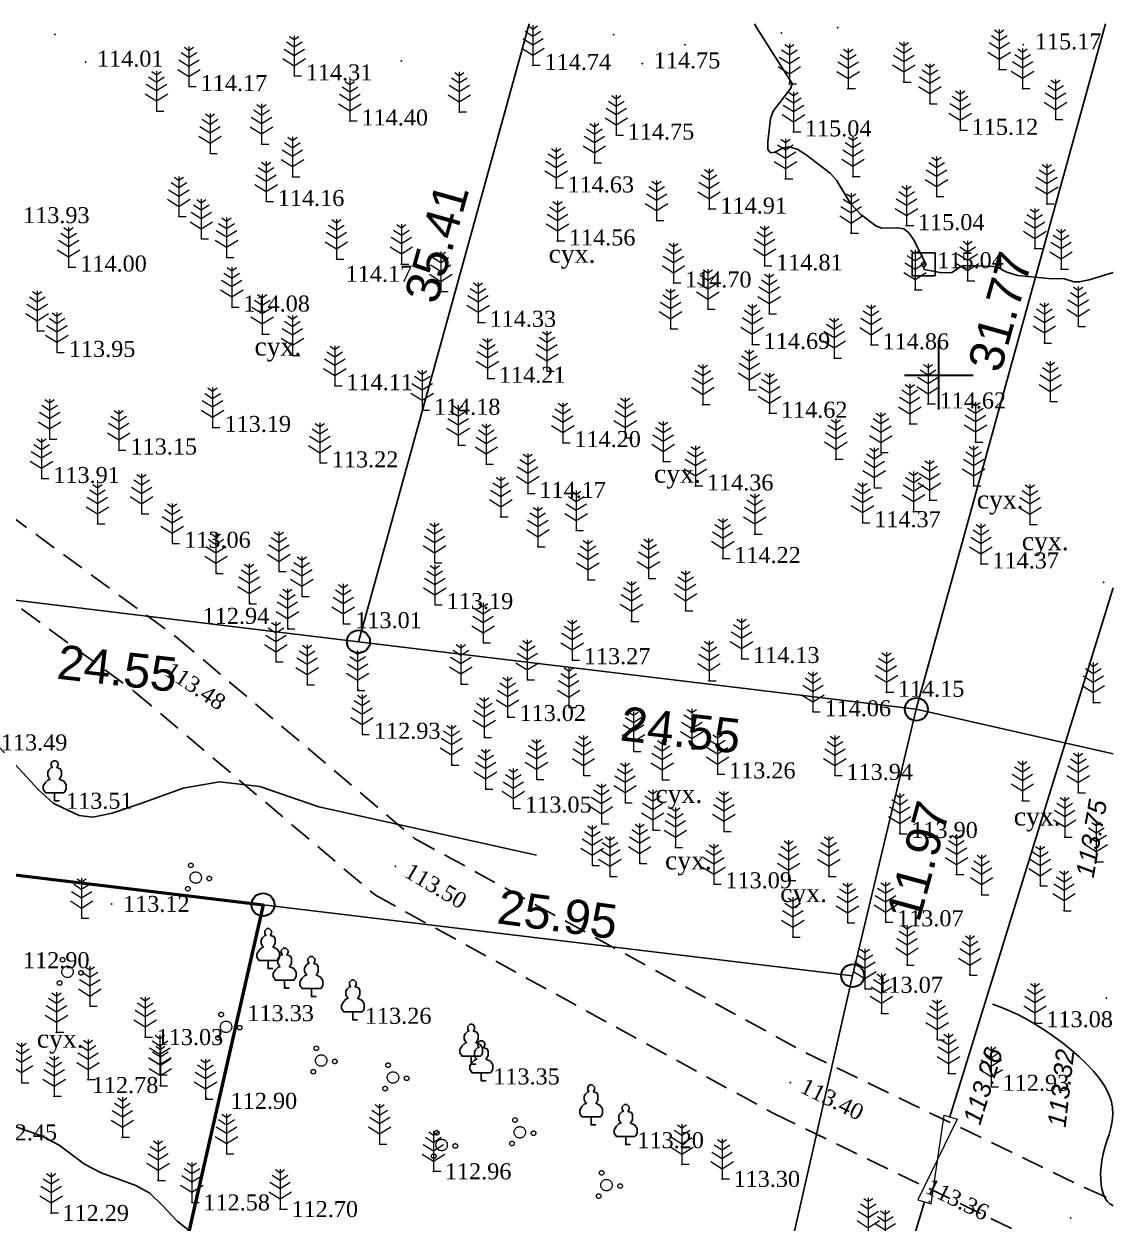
# Model space of a CAD drawing. Header units: millimetres. Extents: x 5405550 to 5405658, y 5524764 to 5524865.
# Drawn here: x 5405610 to 5405657.6, y 5524812.9 to 5524865.3 of the extents above; entities that cross this region are included whole.
import ezdxf
from ezdxf.enums import TextEntityAlignment as Align

# ---------------------------------------------------------------- set-up
doc = ezdxf.new("R2010")
doc.units = ezdxf.units.MM
for name, pattern in [('0', [0]), ('DASHEDX2', [1.5, 1, -0.5]), ('суцільна', [50, 50, 0])]:
    doc.linetypes.add(name, pattern=pattern)
for name, color, linetype, lineweight in [('11900000', 1, 'Continuous', 30), ('ТОЧКИ', 7, 'Continuous', 30), ('усл. знак', 7, 'суцільна', 20)]:
    doc.layers.add(name, color=color, linetype=linetype, lineweight=lineweight)
for name, color, linetype in [('12000000', 7, 'Continuous'), ('82234000', 7, 'Continuous'), ('SC007', 7, 'Continuous'), ('вис_1_1', 170, 'Continuous'), ('горизонт_1', 12, 'Continuous'), ('горизонтали', 42, 'Continuous'), ('Горизонтали--MIN', 32, 'Continuous'), ('дороги', 7, 'Continuous'), ('Ділянки_Межі', 10, 'Continuous'), ('надписи', 7, 'Continuous'), ('Ограда каменная', 7, 'g5_472'), ('отметки', 7, 'Continuous'), ('промеры', 185, 'Continuous'), ('Растительность', 7, 'Continuous')]:
    doc.layers.add(name, color=color, linetype=linetype)
doc.styles.get("Standard").update_dxf_attribs({"font": 'arial.ttf'})
doc.styles.add('times', font='times.ttf')
doc.styles.add('WMF-Arial Cyr2', font='ariali.ttf')
doc.linetypes.add('g5_472', pattern='A,0,-4,[25,GUGK_2005.shx,S=0.4,R=0,X=0,Y=-0.2],0', length=4)

# ---------------------------------------------------------------- blocks, each defined once
blk = doc.blocks.new('A$C51FE15A3')
at = {"layer": 'Растительность', "color": 94, "lineweight": 0}
for points in [[(-0.201, 1.726), (0, 1.584), (0.201, 1.726)], [(0, 1.75), (0, 0), (0.319, 0)], [(-0.447, 1.172), (0, 0.895), (0.447, 1.172)], [(-0.343, 1.489), (0, 1.267), (0.343, 1.489)], [(-0.493, 0.753), (0, 0.444), (0.493, 0.753)]]:
    blk.add_lwpolyline(points, dxfattribs=at)
blk = doc.blocks.new('A$C2ACB5305')
at = {"layer": 'Растительность'}
blk.add_lwpolyline([(0.2, 0), (0.2, 0), (0, 0), (0, 0.35), (-0.4, 0.35), (-0.5, 0.5), (-0.5, 0.65), (-0.4, 0.8), (-0.3, 0.9), (-0.2, 0.95), (-0.25, 1), (-0.3, 1.1), (-0.3, 1.25), (-0.25, 1.35), (-0.15, 1.45), (-0.1, 1.45), (-0.15, 1.55), (-0.15, 1.65), (-0.05, 1.75), (0.05, 1.75), (0.15, 1.65), (0.15, 1.55), (0.1, 1.45), (0.25, 1.4), (0.3, 1.3), (0.3, 1.1), (0.25, 1), (0.2, 0.95), (0.4, 0.85), (0.5, 0.7), (0.5, 0.5), (0.45, 0.4), (0.4, 0.35), (0, 0.35)], dxfattribs=at)
blk = doc.blocks.new('A$C72385B22')
at = {"layer": 'усл. знак'}
for centre, radius in [((-0.02, 1.49), 0.25), ((0, 0), 0.625), ((-1.29, -0.64), 0.25), ((1.28, -0.76), 0.25)]:
    blk.add_circle(centre, radius, dxfattribs=at)
blk = doc.blocks.new('SYMBOL902')
at = {"layer": 'SC007'}
blk.add_lwpolyline([(-1.25, -1.25), (-1.25, 1.25), (1.25, 1.25), (1.25, -1.25)], close=True, dxfattribs=at)
blk.add_circle((0, 0), 0.25, dxfattribs=at)

msp = doc.modelspace()

# ---------------------------------------------------------------- hatches: boundary and pattern name
at = {"layer": '12000000', "lineweight": 15, "ltscale": 0.02, "extrusion": (-0.000964997, -0.001555, 0.999998)}
for points in [[(5404036.687, 5522207.948, 1), (5404037.024, 5522207.97, 1)], [(5404031.347, 5522197.936, 1), (5404031.684, 5522197.958, 1)], [(5404035.765, 5522196.998, 1), (5404036.102, 5522197.019, 1)], [(5404030.206, 5522194.235, 1), (5404030.543, 5522194.257, 1)]]:
    msp.add_hatch(color=7, dxfattribs=at).paths.add_polyline_path(points)

# ---------------------------------------------------------------- linework, layer by layer
at = {"layer": '11900000', "color": 0, "linetype": '0', "lineweight": 15, "ltscale": 0.7}
for points in [[(5405650, 5524848.496), (5405650, 5524851.504)], [(5405650, 5524848.496), (5405650, 5524851.504)], [(5405650, 5524848.496), (5405650, 5524851.504)], [(5405650, 5524848.496), (5405650, 5524851.504)], [(5405650, 5524848.496), (5405650, 5524851.504)], [(5405650, 5524848.496), (5405650, 5524851.504)], [(5405650, 5524848.496), (5405650, 5524851.504)], [(5405650, 5524848.496), (5405650, 5524851.504)], [(5405650, 5524848.496), (5405650, 5524851.504)], [(5405650, 5524848.496), (5405650, 5524851.504)], [(5405650, 5524848.496), (5405650, 5524851.504)], [(5405650, 5524848.496), (5405650, 5524851.504)], [(5405650, 5524848.496), (5405650, 5524851.504)], [(5405650, 5524848.496), (5405650, 5524851.504)], [(5405650, 5524848.496), (5405650, 5524851.504)], [(5405650, 5524848.496), (5405650, 5524851.504)], [(5405650, 5524848.496), (5405650, 5524851.504)], [(5405650, 5524848.496), (5405650, 5524851.504)], [(5405650, 5524848.496), (5405650, 5524851.504)], [(5405650, 5524848.496), (5405650, 5524851.504)], [(5405650, 5524848.496), (5405650, 5524851.504)], [(5405650, 5524848.496), (5405650, 5524851.504)], [(5405650, 5524848.496), (5405650, 5524851.504)], [(5405650, 5524848.496), (5405650, 5524851.504)], [(5405650, 5524848.496), (5405650, 5524851.504)], [(5405650, 5524848.496), (5405650, 5524851.504)], [(5405650, 5524848.496), (5405650, 5524851.504)], [(5405648.496, 5524850), (5405651.504, 5524850)], [(5405648.496, 5524850), (5405651.504, 5524850)], [(5405648.496, 5524850), (5405651.504, 5524850)], [(5405648.496, 5524850), (5405651.504, 5524850)], [(5405648.496, 5524850), (5405651.504, 5524850)], [(5405648.496, 5524850), (5405651.504, 5524850)], [(5405648.496, 5524850), (5405651.504, 5524850)], [(5405648.496, 5524850), (5405651.504, 5524850)], [(5405648.496, 5524850), (5405651.504, 5524850)], [(5405648.496, 5524850), (5405651.504, 5524850)], [(5405648.496, 5524850), (5405651.504, 5524850)], [(5405648.496, 5524850), (5405651.504, 5524850)], [(5405648.496, 5524850), (5405651.504, 5524850)], [(5405648.496, 5524850), (5405651.504, 5524850)], [(5405648.496, 5524850), (5405651.504, 5524850)]]:
    msp.add_lwpolyline(points, dxfattribs=at)
at = {"layer": '11900000', "linetype": '0', "lineweight": 15, "ltscale": 0.7}
for points in [[(5405650, 5524848.496), (5405650, 5524851.504)], [(5405650, 5524848.496), (5405650, 5524851.504)], [(5405650, 5524848.496), (5405650, 5524851.504)], [(5405650, 5524848.496), (5405650, 5524851.504)], [(5405650, 5524848.496), (5405650, 5524851.504)], [(5405648.496, 5524850), (5405651.504, 5524850)], [(5405648.496, 5524850), (5405651.504, 5524850)]]:
    msp.add_lwpolyline(points, dxfattribs=at)
at = {"layer": '11900000', "color": 7}
for points in [[(5405650, 5524848.5, 0), (5405650, 5524851.5, 0)], [(5405650, 5524848.5, 0), (5405650, 5524851.5, 0)], [(5405648.5, 5524850, 0), (5405651.5, 5524850, 0)], [(5405648.5, 5524850, 0), (5405651.5, 5524850, 0)]]:
    msp.add_polyline3d(points, dxfattribs=at)
at = {"layer": '82234000', "lineweight": 15, "elevation": 113.26}
msp.add_lwpolyline([(5405650.228, 5524817.65), (5405650.801, 5524817.473), (5405649.087, 5524813.949), (5405649.66, 5524813.772), (5405650.228, 5524817.65)], dxfattribs=at)
at = {"layer": 'вис_1_1', "color": 7}
for p in [(5405611.37, 5524831.39, 113.51), (5405613.86, 5524826.88, 113.12), (5405612.91, 5524822.41, 113), (5405611.45, 5524821.27, 112.79), (5405615.33, 5524821.06, 113.03), (5405612.83, 5524819.2, 112.71), (5405615.99, 5524818.93, 112.85), (5405611.35, 5524818.47, 112.62), (5405618.56, 5524818.27, 112.9), (5405614.33, 5524816.68, 112.67), (5405625.57, 5524816.38, 112.99), (5405618.88, 5524815.96, 112.78), (5405638.78, 5524815.5, 113.28), (5405615.89, 5524814.79, 112.54), (5405627.92, 5524815.19, 112.96), (5405640.53, 5524814.86, 113.3), (5405617.37, 5524813.83, 112.58), (5405649.58, 5524813.87, 113.36), (5405611.21, 5524813.37, 112.29), (5405621.22, 5524813.54, 112.7)]:
    msp.add_point(p, dxfattribs=at)
at = {"layer": 'горизонт_1', "color": 32}
for points in [[(5405608.6, 5524834.09, 113.5), (5405610.67, 5524831.87, 113.5), (5405611.31, 5524831.28, 113.5), (5405611.73, 5524831.08, 113.5), (5405612.45, 5524830.75, 113.5), (5405613.04, 5524830.67, 113.5), (5405613.89, 5524830.85, 113.5), (5405615.14, 5524831.27, 113.5), (5405616.99, 5524831.94, 113.5), (5405618.58, 5524832.22, 113.5), (5405620.34, 5524832.01, 113.5), (5405622.91, 5524831.12, 113.5), (5405632.424, 5524829.007, 0)], [(5405609.24, 5524817.3, 112.5), (5405610.83, 5524816.72, 112.5), (5405611.57, 5524816.33, 112.5), (5405612.68, 5524815.5, 112.5), (5405613.4, 5524815.12, 112.5), (5405614.92, 5524814.57, 112.5), (5405615.53, 5524814.24, 112.5), (5405616.09, 5524813.69, 112.5), (5405616.73, 5524813.01, 112.5), (5405617.53, 5524812.38, 112.5)]]:
    msp.add_polyline3d(points, dxfattribs=at)
at = {"layer": 'горизонтали', "color": 32}
for points in [[(5405642.837, 5524859.742, 115), (5405642.647, 5524859.712, 115), (5405642.537, 5524859.862, 115), (5405642.527, 5524860.192, 115), (5405642.647, 5524861.212, 115), (5405642.757, 5524861.532, 115), (5405643.537, 5524862.542, 115), (5405643.597, 5524862.752, 115), (5405642.037, 5524865.192, 115), (5405641.951, 5524865.347, 115)], [(5405657.61, 5524854.485, 115), (5405656.567, 5524854.162, 115), (5405656.137, 5524854.072, 115), (5405655.897, 5524854.072, 115), (5405655.447, 5524854.222, 115), (5405654.937, 5524854.212, 115), (5405653.457, 5524854.352, 115), (5405652.977, 5524854.492, 115), (5405652.607, 5524854.692, 115), (5405652.367, 5524854.752, 115), (5405651.217, 5524854.792, 115), (5405650.987, 5524854.762, 115), (5405650.567, 5524854.482, 115), (5405650.137, 5524854.462, 115), (5405649.367, 5524854.612, 115), (5405649.347, 5524854.672, 115), (5405649.427, 5524854.862, 115), (5405648.887, 5524855.932, 115), (5405648.687, 5524856.222, 115), (5405648.467, 5524856.392, 115), (5405648.207, 5524856.432, 115), (5405647.517, 5524856.422, 115), (5405647.247, 5524856.522, 115), (5405646.597, 5524857.012, 115), (5405646.147, 5524857.492, 115), (5405645.537, 5524858.512, 115), (5405645.247, 5524858.822, 115), (5405644.207, 5524859.622, 115), (5405643.807, 5524859.872, 115), (5405643.467, 5524859.972, 115), (5405643.197, 5524859.932, 115), (5405642.837, 5524859.742, 115)]]:
    msp.add_polyline3d(points, dxfattribs=at)
at = {"layer": 'Горизонтали--MIN'}
msp.add_lwpolyline([(5405652.349, 5524822.496), (5405652.716, 5524822.365), (5405653.093, 5524822.208), (5405653.478, 5524822.025), (5405653.867, 5524821.82), (5405654.257, 5524821.593), (5405654.646, 5524821.346), (5405655.031, 5524821.082), (5405655.408, 5524820.801), (5405655.775, 5524820.507), (5405656.126, 5524820.201), (5405656.454, 5524819.887), (5405656.753, 5524819.566), (5405657.017, 5524819.243), (5405657.238, 5524818.92), (5405657.412, 5524818.599), (5405657.532, 5524818.284), (5405657.593, 5524817.976), (5405657.604, 5524817.675), (5405657.575, 5524817.381), (5405657.515, 5524817.091), (5405657.436, 5524816.804), (5405657.347, 5524816.519), (5405657.259, 5524816.234), (5405657.182, 5524815.949), (5405657.124, 5524815.663), (5405657.087, 5524815.381), (5405657.07, 5524815.105), (5405657.072, 5524814.842), (5405657.094, 5524814.596), (5405657.135, 5524814.372), (5405657.195, 5524814.174), (5405657.272, 5524814.007), (5405657.367, 5524813.875), (5405657.477, 5524813.775), (5405657.598, 5524813.702), (5405657.61, 5524813.698)], dxfattribs=at)
at = {"layer": 'дороги', "color": 7, "linetype": 'DASHEDX2', "elevation": 112.71}
for points in [[(5405596.15, 5524853.373), (5405603.852, 5524848.167), (5405606.914, 5524845.7), (5405616.709, 5524838.529), (5405627.094, 5524829.743), (5405644.197, 5524820.364), (5405656.394, 5524814.47), (5405657.61, 5524813.923)], [(5405594.47, 5524850.887), (5405602.068, 5524845.753), (5405605.086, 5524843.32), (5405614.851, 5524836.171), (5405625.386, 5524827.257), (5405642.823, 5524817.696), (5405655.126, 5524811.75), (5405657.61, 5524810.634)]]:
    msp.add_lwpolyline(points, dxfattribs=at)
at = {"layer": 'Ділянки_Межі'}
for points in [[(5405632.101, 5524865.347), (5405624.646, 5524838.342), (5405600.275, 5524841.297)], [(5405657.288, 5524865.347), (5405649.017, 5524835.388), (5405624.646, 5524838.342)], [(5405624.646, 5524838.342), (5405632.101, 5524865.347)], [(5405649.017, 5524835.388), (5405657.288, 5524865.347)], [(5405636.727, 5524781.91), (5405646.236, 5524823.743), (5405649.017, 5524835.388), (5405657.61, 5524833.435)], [(5405657.61, 5524833.435), (5405649.017, 5524835.388)]]:
    msp.add_lwpolyline(points, dxfattribs=at)
at = {"layer": 'Ділянки_Межі', "lineweight": 25}
msp.add_lwpolyline([(5405550.339, 5524835.289), (5405592.364, 5524830.229), (5405620.476, 5524826.844), (5405646.236, 5524823.743), (5405649.017, 5524835.388), (5405624.646, 5524838.342), (5405600.275, 5524841.297), (5405575.905, 5524844.251), (5405550.339, 5524847.35)], dxfattribs=at)
at = {"layer": 'Ділянки_Межі', "lineweight": 50}
msp.add_lwpolyline([(5405582.792, 5524788.106), (5405592.364, 5524830.229), (5405620.476, 5524826.844), (5405610.939, 5524784.872)], close=True, dxfattribs=at)
at = {"layer": 'Ділянки_Межі'}
msp.add_lwpolyline([(5405610.939, 5524784.872), (5405620.476, 5524826.844), (5405646.236, 5524823.743), (5405636.727, 5524781.91)], close=True, dxfattribs=at)
at = {"layer": 'Ограда каменная', "flags": 128}
for points in [[(5405657.61, 5524840.695), (5405650.486, 5524817.57)], [(5405649.377, 5524813.858), (5405634.291, 5524763.843)]]:
    msp.add_lwpolyline(points, dxfattribs=at)
at = {"layer": 'отметки', "color": 7}
for p in [(5405645.585, 5524865.191, 115.143), (5405611.391, 5524864.89, 114.054), (5405635.796, 5524864.883, 114.723), (5405643.115, 5524864.946, 115.042), (5405638.909, 5524864.448, 114.845), (5405653.696, 5524864.437, 115.174), (5405612.721, 5524863.682, 114.013), (5405626.522, 5524863.722, 114.456), (5405632.275, 5524863.537, 114.742), (5405637.047, 5524863.607, 114.745), (5405621.845, 5524863.082, 114.309), (5405652.636, 5524863.361, 115.186), (5405617.251, 5524862.614, 114.166), (5405643.473, 5524862.728, 114.994), (5405646.037, 5524862.522, 115.105), (5405648.469, 5524862.812, 115.085), (5405653.658, 5524862.526, 115.173), (5405615.826, 5524861.547, 114.162), (5405629.051, 5524861.501, 114.455), (5405649.609, 5524861.864, 115.109), (5405624.276, 5524861.11, 114.396), (5405655.102, 5524861.174, 115.137), (5405635.908, 5524860.493, 114.754), (5405643.65, 5524860.634, 115.042), (5405650.935, 5524860.701, 115.119), (5405620.417, 5524860.101, 114.232), (5405618.17, 5524859.694, 114.119), (5405634.948, 5524859.274, 114.68), (5405621.769, 5524858.678, 114.256), (5405643.297, 5524858.579, 114.876), (5405646.249, 5524858.677, 115.042), (5405633.277, 5524858.182, 114.632), (5405649.902, 5524857.802, 115.099), (5405620.62, 5524857.59, 114.159), (5405639.959, 5524857.258, 114.909), (5405654.725, 5524857.483, 115.052), (5405616.804, 5524856.934, 114.111), (5405637.673, 5524856.752, 114.696), (5405646.166, 5524856.204, 114.965), (5405648.588, 5524856.533, 115.035), (5405617.783, 5524855.955, 114.128), (5405633.338, 5524855.865, 114.555), (5405618.892, 5524855.15, 114.085), (5405623.689, 5524855.076, 114.166), (5405654.19, 5524855.532, 115.028), (5405611.991, 5524854.722, 113.186), (5405611.991, 5524854.722, 114.003), (5405626.523, 5524854.851, 114.355), (5405642.391, 5524854.775, 114.811), (5405655.336, 5524854.63, 115.026), (5405638.411, 5524854.028, 114.695), (5405651.256, 5524854.124, 114.977), (5405628.246, 5524853.657, 114.417), (5405648.96, 5524853.731, 114.894), (5405619.116, 5524852.974, 114.079), (5405639.912, 5524852.882, 114.632), (5405642.593, 5524852.68, 114.736), (5405610.633, 5524851.929, 113.058), (5405610.633, 5524851.929, 113.875), (5405629.873, 5524852.309, 114.332), (5405638.286, 5524852.026, 114.604), (5405656.095, 5524852.126, 114.86), (5405620.446, 5524851.8, 114.029), (5405654.608, 5524851.404, 114.837), (5405611.491, 5524850.992, 113.129), (5405611.491, 5524850.992, 113.946), (5405621.767, 5524850.866, 114.117), (5405641.848, 5524851.34, 114.695), (5405647.041, 5524851.323, 114.859), (5405645.435, 5524850.745, 114.734), (5405630.284, 5524849.861, 114.207), (5405632.885, 5524850.176, 114.374), (5405623.619, 5524849.538, 114.114), (5405641.725, 5524849.349, 114.613), (5405654.869, 5524848.844, 114.746), (5405627.44, 5524848.464, 114.181), (5405639.689, 5524848.712, 114.489), (5405642.602, 5524848.334, 114.616), (5405649.532, 5524848.739, 114.621), (5405648.736, 5524847.862, 114.645), (5405611.168, 5524847.208, 113.029), (5405611.168, 5524847.208, 113.846), (5405618.292, 5524847.713, 113.188), (5405636.302, 5524847.267, 114.342), (5405614.186, 5524846.726, 113.149), (5405629.002, 5524846.94, 114.091), (5405633.578, 5524847.05, 114.197), (5405651.601, 5524847.072, 114.633), (5405622.981, 5524846.165, 113.219), (5405637.963, 5524846.222, 114.312), (5405645.497, 5524846.321, 114.542), (5405647.474, 5524846.611, 114.656), (5405630.232, 5524846.114, 114.156), (5405610.813, 5524845.481, 113.095), (5405610.813, 5524845.481, 113.912), (5405639.368, 5524845.154, 114.356), (5405651.522, 5524845.158, 114.579), (5405632.047, 5524844.829, 114.172), (5405647.184, 5524845.076, 114.47), (5405649.595, 5524844.53, 114.616), (5405615.19, 5524843.933, 113.059), (5405630.863, 5524843.808, 114.091), (5405646.677, 5524843.548, 114.372), (5405648.89, 5524844.033, 114.519), (5405613.255, 5524843.498, 113.099), (5405634.167, 5524843.205, 114.19), (5405641.958, 5524843.057, 114.356), (5405653.978, 5524843.478, 114.569), (5405616.531, 5524842.65, 113.059), (5405632.484, 5524842.504, 114.065), (5405640.562, 5524841.983, 114.218), (5405627.991, 5524841.803, 113.199), (5405651.841, 5524841.745, 114.366), (5405618.443, 5524841.344, 113.007), (5405621.187, 5524841.417, 113.051), (5405621.187, 5524841.416, 113.065), (5405634.678, 5524841.052, 114.118), (5405637.321, 5524841.107, 114.154), (5405657.209, 5524840.932, 114.463), (5405619.893, 5524840.029, 112.937), (5405619.893, 5524840.017, 112.938), (5405622.19, 5524840.331, 113.05), (5405628, 5524839.968, 113.186), (5405638.944, 5524839.696, 114.223), (5405621.567, 5524838.926, 112.962), (5405624.005, 5524839.134, 113.014), (5405636.572, 5524839.243, 114.031), (5405630.107, 5524838.311, 113.16), (5405615.813, 5524837.366, 112.664), (5405615.813, 5524837.366, 113.481), (5405621.06, 5524837.472, 112.933), (5405633.991, 5524837.56, 113.267), (5405641.38, 5524837.613, 114.131), (5405622.416, 5524836.477, 112.998), (5405624.633, 5524836.226, 113.003), (5405629.145, 5524836.505, 113.031), (5405632.04, 5524836.694, 113.144), (5405639.962, 5524836.646, 113.988), (5405647.708, 5524836.135, 114.148), (5405656.753, 5524835.684, 114.237), (5405633.849, 5524835.49, 113.161), (5405644.505, 5524835.284, 114.061), (5405631.179, 5524835.076, 113.018), (5405624.823, 5524834.302, 112.933), (5405630.164, 5524834.183, 112.986), (5405639.222, 5524833.676, 113.333), (5405636.669, 5524833.561, 113.168), (5405628.725, 5524832.974, 113.011), (5405640.334, 5524832.566, 113.259), (5405632.441, 5524832.346, 112.971), (5405634.489, 5524832.509, 113.077), (5405637.917, 5524832.326, 113.179), (5405645.464, 5524832.5, 113.937), (5405630.215, 5524831.922, 112.971), (5405656.092, 5524831.747, 114.026), (5405631.426, 5524831.073, 113.047), (5405636.299, 5524831.326, 113.088), (5405653.649, 5524831.39, 113.978), (5405635.279, 5524830.408, 113.014), (5405637.515, 5524830.132, 113.066), (5405640.614, 5524830.074, 113.105), (5405648.296, 5524829.962, 113.901), (5405655.505, 5524829.808, 113.96), (5405638.495, 5524829.368, 113.13), (5405626.263, 5524828.529, 112.68), (5405626.263, 5524828.529, 113.497), (5405634.874, 5524828.581, 113.09), (5405636.945, 5524828.665, 113.065), (5405656.884, 5524828.729, 113.906), (5405635.644, 5524828.095, 113.146), (5405643.443, 5524827.941, 113.041), (5405645.19, 5524828.101, 113.089), (5405650.768, 5524828.17, 113.854), (5405640.175, 5524827.763, 113.091), (5405651.868, 5524827.29, 113.839), (5405654.429, 5524827.689, 113.827), (5405655.464, 5524826.604, 113.163), (5405646.012, 5524826.075, 113.089), (5405647.675, 5524826.101, 113.07), (5405643.624, 5524825.444, 113.049), (5405648.608, 5524824.224, 113.041), (5405620.726, 5524824.074, 112.462), (5405620.726, 5524824.074, 113.279), (5405651.354, 5524823.788, 113.042), (5405621.452, 5524823.23, 112.427), (5405621.452, 5524823.23, 113.244), (5405646.771, 5524823.195, 113.065), (5405622.61, 5524822.854, 112.515), (5405622.61, 5524822.854, 113.332), (5405657.321, 5524822.768, 113.013), (5405647.491, 5524822.115, 112.933), (5405624.428, 5524821.839, 112.442), (5405624.428, 5524821.839, 113.259), (5405654.198, 5524821.69, 113.077), (5405649.925, 5524820.968, 112.994), (5405616.012, 5524819.447, 111.966), (5405616.012, 5524819.447, 112.783), (5405629.59, 5524819.902, 112.55), (5405629.59, 5524819.902, 113.367), (5405650.418, 5524819.49, 112.929), (5405630.033, 5524819.188, 112.535), (5405630.033, 5524819.188, 113.352), (5405643.519, 5524819.068, 112.584), (5405643.519, 5524819.068, 113.401), (5405652.289, 5524818.911, 112.927), (5405617.997, 5524818.395, 111.951), (5405617.997, 5524818.395, 112.768), (5405634.826, 5524817.258, 112.512), (5405634.826, 5524817.258, 113.329), (5405636.33, 5524816.401, 112.386), (5405636.33, 5524816.401, 113.203), (5405655.754, 5524813.152, 112.431), (5405655.754, 5524813.152, 113.248)]:
    msp.add_point(p, dxfattribs=at)
at = {"layer": 'ТОЧКИ'}
for centre in [(5405624.646, 5524838.342), (5405649.017, 5524835.388), (5405620.476, 5524826.844), (5405646.236, 5524823.743)]:
    msp.add_circle(centre, 0.5, dxfattribs=at)

# ---------------------------------------------------------------- block references
at = {"layer": 'отметки', "color": 7, "xscale": 0.400000000372529, "yscale": 0.400000000372529, "zscale": 0.400000000372529}
msp.add_blockref('SYMBOL902', (5405649.34, 5524854.84, 114.22), dxfattribs=at)
at = {"layer": 'Растительность', "color": 7}
for name, p in [('A$C51FE15A3', (5405632.27, 5524863.54, 114.74)), ('A$C51FE15A3', (5405652.64, 5524863.36, 115.19)), ('A$C51FE15A3', (5405621.84, 5524863.08, 114.31)), ('A$C51FE15A3', (5405648.47, 5524862.81, 115.09)), ('A$C51FE15A3', (5405617.24, 5524862.61, 114.17)), ('A$C51FE15A3', (5405643.47, 5524862.73, 114.99)), ('A$C51FE15A3', (5405646.04, 5524862.52, 115.1)), ('A$C51FE15A3', (5405653.66, 5524862.53, 115.17)), ('A$C51FE15A3', (5405649.61, 5524861.86, 115.11)), ('A$C51FE15A3', (5405615.82, 5524861.54, 114.16)), ('A$C51FE15A3', (5405629.05, 5524861.5, 114.46)), ('A$C51FE15A3', (5405624.27, 5524861.11, 114.4)), ('A$C51FE15A3', (5405650.93, 5524860.7, 115.12)), ('A$C51FE15A3', (5405655.1, 5524861.17, 115.14)), ('A$C51FE15A3', (5405635.91, 5524860.49, 114.75)), ('A$C51FE15A3', (5405643.65, 5524860.63, 115.04)), ('A$C51FE15A3', (5405618.16, 5524859.69, 114.12)), ('A$C51FE15A3', (5405620.41, 5524860.1, 114.23)), ('A$C51FE15A3', (5405634.95, 5524859.27, 114.68)), ('A$C51FE15A3', (5405621.76, 5524858.67, 114.26)), ('A$C51FE15A3', (5405643.3, 5524858.58, 114.88)), ('A$C51FE15A3', (5405646.25, 5524858.68, 115.04)), ('A$C51FE15A3', (5405633.28, 5524858.18, 114.63)), ('A$C51FE15A3', (5405620.61, 5524857.58, 114.16)), ('A$C51FE15A3', (5405649.9, 5524857.8, 115.1)), ('A$C51FE15A3', (5405639.96, 5524857.26, 114.91)), ('A$C51FE15A3', (5405654.72, 5524857.48, 115.05)), ('A$C51FE15A3', (5405616.8, 5524856.93, 114.11)), ('A$C51FE15A3', (5405637.67, 5524856.75, 114.7)), ('A$C51FE15A3', (5405648.59, 5524856.53, 115.04)), ('A$C51FE15A3', (5405617.78, 5524855.95, 114.13)), ('A$C51FE15A3', (5405646.17, 5524856.2, 114.97)), ('A$C51FE15A3', (5405633.34, 5524855.86, 114.56)), ('A$C51FE15A3', (5405654.19, 5524855.53, 115.03)), ('A$C51FE15A3', (5405618.88, 5524855.14, 114.08)), ('A$C51FE15A3', (5405623.68, 5524855.07, 114.17)), ('A$C51FE15A3', (5405611.98, 5524854.72, 113.19)), ('A$C51FE15A3', (5405626.52, 5524854.85, 114.35)), ('A$C51FE15A3', (5405642.39, 5524854.77, 114.81)), ('A$C51FE15A3', (5405655.34, 5524854.63, 115.03)), ('A$C51FE15A3', (5405638.41, 5524854.03, 114.7)), ('A$C51FE15A3', (5405651.26, 5524854.12, 114.98)), ('A$C51FE15A3', (5405628.24, 5524853.65, 114.42)), ('A$C51FE15A3', (5405648.96, 5524853.73, 114.89)), ('A$C51FE15A3', (5405619.11, 5524852.97, 114.08)), ('A$C51FE15A3', (5405639.91, 5524852.88, 114.63)), ('A$C51FE15A3', (5405629.87, 5524852.3, 114.33)), ('A$C51FE15A3', (5405642.59, 5524852.68, 114.74)), ('A$C51FE15A3', (5405610.61, 5524851.93, 113.06)), ('A$C51FE15A3', (5405620.44, 5524851.79, 114.03)), ('A$C51FE15A3', (5405638.28, 5524852.02, 114.6)), ('A$C51FE15A3', (5405656.09, 5524852.12, 114.86)), ('A$C51FE15A3', (5405641.85, 5524851.34, 114.69)), ('A$C51FE15A3', (5405647.04, 5524851.32, 114.86)), ('A$C51FE15A3', (5405654.61, 5524851.4, 114.84)), ('A$C51FE15A3', (5405611.47, 5524850.99, 113.13)), ('A$C51FE15A3', (5405621.76, 5524850.86, 114.12)), ('A$C51FE15A3', (5405645.43, 5524850.74, 114.73)), ('A$C51FE15A3', (5405632.88, 5524850.17, 114.37)), ('A$C51FE15A3', (5405630.28, 5524849.85, 114.21)), ('A$C51FE15A3', (5405623.61, 5524849.53, 114.11)), ('A$C51FE15A3', (5405641.72, 5524849.35, 114.61)), ('A$C51FE15A3', (5405639.69, 5524848.71, 114.49)), ('A$C51FE15A3', (5405649.53, 5524848.74, 114.62)), ('A$C51FE15A3', (5405654.87, 5524848.84, 114.75)), ('A$C51FE15A3', (5405627.43, 5524848.46, 114.18)), ('A$C51FE15A3', (5405642.6, 5524848.33, 114.62)), ('A$C51FE15A3', (5405618.27, 5524847.71, 113.19)), ('A$C51FE15A3', (5405648.73, 5524847.86, 114.65)), ('A$C51FE15A3', (5405611.15, 5524847.2, 113.03)), ('A$C51FE15A3', (5405633.57, 5524847.04, 114.2)), ('A$C51FE15A3', (5405636.3, 5524847.26, 114.34)), ('A$C51FE15A3', (5405651.6, 5524847.07, 114.63)), ('A$C51FE15A3', (5405614.17, 5524846.72, 113.15)), ('A$C51FE15A3', (5405629, 5524846.93, 114.09)), ('A$C51FE15A3', (5405647.47, 5524846.61, 114.66)), ('A$C51FE15A3', (5405622.96, 5524846.16, 113.22)), ('A$C51FE15A3', (5405630.23, 5524846.11, 114.16)), ('A$C51FE15A3', (5405637.96, 5524846.22, 114.31)), ('A$C51FE15A3', (5405645.5, 5524846.32, 114.54)), ('A$C51FE15A3', (5405610.8, 5524845.48, 113.09)), ('A$C51FE15A3', (5405639.37, 5524845.15, 114.36)), ('A$C51FE15A3', (5405647.18, 5524845.07, 114.47)), ('A$C51FE15A3', (5405651.52, 5524845.15, 114.58)), ('A$C51FE15A3', (5405632.04, 5524844.82, 114.17)), ('A$C51FE15A3', (5405649.59, 5524844.53, 114.62)), ('A$C51FE15A3', (5405615.17, 5524843.93, 113.06)), ('A$C51FE15A3', (5405648.89, 5524844.03, 114.52)), ('A$C51FE15A3', (5405613.24, 5524843.49, 113.1)), ('A$C51FE15A3', (5405630.86, 5524843.8, 114.09)), ('A$C51FE15A3', (5405646.67, 5524843.54, 114.37)), ('A$C51FE15A3', (5405653.98, 5524843.47, 114.57)), ('A$C51FE15A3', (5405634.16, 5524843.2, 114.19)), ('A$C51FE15A3', (5405641.96, 5524843.05, 114.36)), ('A$C51FE15A3', (5405616.51, 5524842.64, 113.06)), ('A$C51FE15A3', (5405632.48, 5524842.49, 114.06)), ('A$C51FE15A3', (5405627.97, 5524841.79, 113.2)), ('A$C51FE15A3', (5405640.56, 5524841.98, 114.22)), ('A$C51FE15A3', (5405618.42, 5524841.33, 113.01)), ('A$C51FE15A3', (5405621.17, 5524841.41, 113.05)), ('A$C51FE15A3', (5405651.84, 5524841.74, 114.37)), ('A$C51FE15A3', (5405634.67, 5524841.04, 114.12)), ('A$C51FE15A3', (5405637.32, 5524841.1, 114.15)), ('A$C51FE15A3', (5405622.17, 5524840.32, 113.05)), ('A$C51FE15A3', (5405619.87, 5524840, 112.94)), ('A$C51FE15A3', (5405627.98, 5524839.95, 113.18)), ('A$C51FE15A3', (5405638.94, 5524839.69, 114.22)), ('A$C51FE15A3', (5405636.57, 5524839.23, 114.03)), ('A$C51FE15A3', (5405621.54, 5524838.91, 112.96)), ('A$C51FE15A3', (5405623.98, 5524839.12, 113.01)), ('A$C51FE15A3', (5405630.09, 5524838.29, 113.16)), ('A$C51FE15A3', (5405641.38, 5524837.6, 114.13)), ('A$C51FE15A3', (5405621.04, 5524837.46, 112.93)), ('A$C51FE15A3', (5405633.98, 5524837.54, 113.27)), ('A$C51FE15A3', (5405632.02, 5524836.67, 113.14)), ('A$C51FE15A3', (5405639.96, 5524836.63, 113.99)), ('A$C51FE15A3', (5405622.4, 5524836.46, 113)), ('A$C51FE15A3', (5405624.61, 5524836.21, 113)), ('A$C51FE15A3', (5405629.12, 5524836.49, 113.03)), ('A$C51FE15A3', (5405647.71, 5524836.13, 114.15)), ('A$C51FE15A3', (5405656.75, 5524835.68, 114.24)), ('A$C51FE15A3', (5405631.16, 5524835.05, 113.02)), ('A$C51FE15A3', (5405633.83, 5524835.47, 113.16)), ('A$C51FE15A3', (5405644.5, 5524835.27, 114.06)), ('A$C51FE15A3', (5405624.8, 5524834.28, 112.93)), ('A$C51FE15A3', (5405630.14, 5524834.16, 112.98)), ('A$C51FE15A3', (5405636.66, 5524833.54, 113.17)), ('A$C51FE15A3', (5405639.21, 5524833.66, 113.33)), ('A$C51FE15A3', (5405628.71, 5524832.95, 113.01)), ('A$C51FE15A3', (5405634.47, 5524832.49, 113.08)), ('A$C51FE15A3', (5405640.33, 5524832.55, 113.26)), ('A$C51FE15A3', (5405645.46, 5524832.49, 113.94)), ('A$C51FE15A3', (5405630.2, 5524831.9, 112.97)), ('A$C51FE15A3', (5405632.42, 5524832.32, 112.97)), ('A$C51FE15A3', (5405637.91, 5524832.3, 113.18)), ('A$C2ACB5305', (5405611.37, 5524831.39, 112.51)), ('A$C51FE15A3', (5405636.29, 5524831.3, 113.09)), ('A$C51FE15A3', (5405653.65, 5524831.38, 113.98)), ('A$C51FE15A3', (5405656.09, 5524831.74, 114.03)), ('A$C51FE15A3', (5405631.41, 5524831.05, 113.05)), ('A$C51FE15A3', (5405635.26, 5524830.38, 113.01)), ('A$C51FE15A3', (5405637.5, 5524830.11, 113.06)), ('A$C51FE15A3', (5405640.61, 5524830.05, 113.1)), ('A$C51FE15A3', (5405648.29, 5524829.95, 113.9)), ('A$C51FE15A3', (5405655.5, 5524829.8, 113.96)), ('A$C51FE15A3', (5405638.49, 5524829.35, 113.13)), ('A$C51FE15A3', (5405656.88, 5524828.72, 113.91)), ('A$C51FE15A3', (5405634.86, 5524828.56, 113.09)), ('A$C51FE15A3', (5405636.93, 5524828.64, 113.06)), ('A$C51FE15A3', (5405650.77, 5524828.16, 113.85)), ('A$C51FE15A3', (5405635.63, 5524828.08, 113.14)), ('A$C51FE15A3', (5405640.17, 5524827.74, 113.09)), ('A$C51FE15A3', (5405643.44, 5524827.91, 113.04)), ('A$C51FE15A3', (5405645.19, 5524828.08, 113.09)), ('A$C51FE15A3', (5405654.43, 5524827.67, 113.83)), ('A$C51FE15A3', (5405651.87, 5524827.28, 113.84)), ('A$C51FE15A3', (5405655.47, 5524826.58, 113.16)), ('A$C51FE15A3', (5405612.552, 5524826.255, 112.12)), ('A$C51FE15A3', (5405647.67, 5524826.08, 113.07)), ('A$C51FE15A3', (5405646.01, 5524826.05, 113.09)), ('A$C51FE15A3', (5405643.62, 5524825.42, 113.05)), ('A$C2ACB5305', (5405620.7, 5524824.05, 112.46)), ('A$C51FE15A3', (5405648.61, 5524824.2, 113.04)), ('A$C51FE15A3', (5405651.36, 5524823.76, 113.04)), ('A$C2ACB5305', (5405621.42, 5524823.2, 112.43)), ('A$C51FE15A3', (5405646.77, 5524823.17, 113.06)), ('A$C51FE15A3', (5405612.91, 5524822.41, 112)), ('A$C2ACB5305', (5405622.59, 5524822.83, 112.51)), ('A$C51FE15A3', (5405647.49, 5524822.09, 112.93)), ('A$C2ACB5305', (5405624.4, 5524821.81, 112.44)), ('A$C51FE15A3', (5405654.2, 5524821.67, 113.08)), ('A$C51FE15A3', (5405611.45, 5524821.27, 111.79)), ('A$C51FE15A3', (5405615.33, 5524821.06, 112.03)), ('A$C51FE15A3', (5405649.93, 5524820.94, 112.99)), ('A$C2ACB5305', (5405629.57, 5524819.87, 112.55)), ('A$C51FE15A3', (5405615.97, 5524819.41, 111.96)), ('A$C51FE15A3', (5405650.42, 5524819.46, 112.93)), ('A$C51FE15A3', (5405609.92, 5524819.06, 111.6)), ('A$C51FE15A3', (5405612.83, 5524819.2, 111.71)), ('A$C51FE15A3', (5405615.99, 5524818.93, 111.85)), ('A$C2ACB5305', (5405630.01, 5524819.15, 112.53)), ('A$C51FE15A3', (5405652.29, 5524818.89, 112.93)), ('A$C51FE15A3', (5405611.35, 5524818.47, 111.62)), ('A$C51FE15A3', (5405617.96, 5524818.35, 111.95)), ('A$C2ACB5305', (5405634.81, 5524817.22, 112.51)), ('A$C51FE15A3', (5405614.33, 5524816.68, 111.67)), ('A$C51FE15A3', (5405625.57, 5524816.38, 111.99)), ('A$C2ACB5305', (5405636.32, 5524816.36, 112.38)), ('A$C51FE15A3', (5405618.88, 5524815.96, 111.78)), ('A$C51FE15A3', (5405627.92, 5524815.19, 111.96)), ('A$C51FE15A3', (5405638.78, 5524815.5, 112.28)), ('A$C51FE15A3', (5405615.89, 5524814.79, 111.54)), ('A$C51FE15A3', (5405640.53, 5524814.86, 112.3)), ('A$C51FE15A3', (5405617.37, 5524813.83, 111.58)), ('A$C51FE15A3', (5405621.22, 5524813.54, 111.7)), ('A$C51FE15A3', (5405611.22, 5524813.37, 111.29)), ('A$C51FE15A3', (5405646.92, 5524812.28, 112.37)), ('A$C51FE15A3', (5405647.66, 5524811.73, 112.3))]:
    msp.add_blockref(name, p, dxfattribs=at)
at = {"layer": 'усл. знак', "color": 7, "linetype": 'суцільна', "lineweight": 13, "xscale": 0.3999999998750298, "yscale": 0.3999999998750298, "zscale": 0.3999999998750298, "rotation": 265.3647753868261}
for p in [(5405617.535, 5524828.03), (5405611.933, 5524823.907), (5405618.86, 5524821.508), (5405623.016, 5524820.032), (5405626.155, 5524819.293), (5405631.696, 5524816.894), (5405628.279, 5524816.34), (5405635.483, 5524814.587)]:
    msp.add_blockref('A$C72385B22', p, dxfattribs=at)

# ---------------------------------------------------------------- texts
at = {"layer": '12000000', "color": 7, "style": 'WMF-Arial Cyr2'}
for s, rotation, p in [('113.75', 79.9608, (5405656.761, 5524827.985, 113.75)), ('113.26', 72.8773, (5405651.803, 5524817.172, 113.26)), ('113.32', 83.4554, (5405655.537, 5524817.079, 113.32))]:
    msp.add_text(s, height=0.8, rotation=rotation, dxfattribs=at).set_placement(p)
at = {"layer": 'вис_1_1', "color": 7, "style": 'times'}
for s, p in [('113.49', (5405609.02, 5524833.94, 113.49)), ('113.51', (5405611.87, 5524831.39, 113.51)), ('113.12', (5405614.36, 5524826.88, 113.12)), ('112.90', (5405609.99, 5524824.42, 112.9)), ('113.03', (5405615.83, 5524821.06, 113.03)), ('112.90', (5405619.06, 5524818.27, 112.9)), ('112.45', (5405608.57, 5524816.89, 112.45)), ('112.96', (5405628.42, 5524815.19, 112.96)), ('113.30', (5405641.03, 5524814.86, 113.3)), ('112.58', (5405617.87, 5524813.83, 112.58)), ('112.29', (5405611.71, 5524813.37, 112.29)), ('112.70', (5405621.72, 5524813.54, 112.7))]:
    msp.add_text(s, height=0.7, dxfattribs=at).set_placement(p, align=Align.MIDDLE_LEFT)
msp.add_text('113.36', height=0.7, rotation=334.1475, dxfattribs=at).set_placement((5405649.507, 5524814.598, 113.36), align=Align.MIDDLE_LEFT)
at = {"layer": 'надписи', "color": 7, "style": 'times'}
for p in [(5405632.952, 5524855.706, 111.861), (5405620.102, 5524851.652, 111.861), (5405637.557, 5524846.094, 111.861), (5405651.659, 5524844.964, 111.861), (5405653.625, 5524843.144, 111.861), (5405637.619, 5524832.096, 111.861), (5405653.274, 5524831.107, 111.861), (5405638.038, 5524829.188, 111.861), (5405643.068, 5524827.762, 111.861), (5405610.592, 5524821.395, 111.861)]:
    msp.add_text('сух.', height=0.8, dxfattribs=at).set_placement(p, align=Align.TOP_LEFT)
at = {"layer": 'отметки', "color": 7, "style": 'times'}
for s, p in [('115.17', (5405654.196, 5524864.937, 115.174)), ('114.01', (5405613.221, 5524864.182, 114.013)), ('114.74', (5405632.775, 5524864.037, 114.742)), ('114.75', (5405637.547, 5524864.107, 114.745)), ('114.31', (5405622.345, 5524863.582, 114.309)), ('114.17', (5405617.751, 5524863.114, 114.166)), ('114.40', (5405624.776, 5524861.61, 114.396)), ('114.75', (5405636.408, 5524860.993, 114.754)), ('115.04', (5405644.15, 5524861.134, 115.042)), ('115.12', (5405651.435, 5524861.201, 115.119)), ('114.63', (5405633.777, 5524858.682, 114.632)), ('114.16', (5405621.12, 5524858.09, 114.159)), ('114.91', (5405640.459, 5524857.758, 114.909)), ('113.93', (5405609.992, 5524857.341, 113.933)), ('115.04', (5405649.088, 5524857.033, 115.035)), ('114.56', (5405633.838, 5524856.365, 114.555)), ('114.00', (5405612.491, 5524855.222, 114.003)), ('114.81', (5405642.891, 5524855.275, 114.811)), ('115.04', (5405649.932, 5524855.368, 115.037)), ('114.17', (5405624.086, 5524854.777, 114.166)), ('114.70', (5405638.911, 5524854.528, 114.695)), ('114.08', (5405619.616, 5524853.474, 114.079)), ('114.33', (5405630.373, 5524852.809, 114.332)), ('113.95', (5405611.991, 5524851.492, 113.946)), ('114.69', (5405642.348, 5524851.84, 114.695)), ('114.86', (5405647.541, 5524851.823, 114.859)), ('114.21', (5405630.784, 5524850.361, 114.207)), ('114.11', (5405624.119, 5524850.038, 114.114)), ('114.18', (5405627.94, 5524848.964, 114.181)), ('114.62', (5405643.102, 5524848.834, 114.616)), ('114.62', (5405650.032, 5524849.239, 114.621)), ('113.19', (5405618.792, 5524848.213, 113.188)), ('113.15', (5405614.686, 5524847.226, 113.149)), ('114.20', (5405634.078, 5524847.55, 114.197)), ('113.22', (5405623.481, 5524846.665, 113.219)), ('113.91', (5405611.313, 5524845.981, 113.912)), ('114.36', (5405639.868, 5524845.654, 114.356)), ('114.17', (5405632.547, 5524845.329, 114.172)), ('114.37', (5405647.177, 5524844.048, 114.372)), ('113.06', (5405617.031, 5524843.15, 113.059)), ('114.22', (5405641.062, 5524842.483, 114.218)), ('114.37', (5405652.341, 5524842.245, 114.366)), ('113.19', (5405628.5, 5524840.468, 113.186)), ('112.94', (5405617.839, 5524839.823, 112.938)), ('113.01', (5405624.505, 5524839.634, 113.014)), ('113.27', (5405634.491, 5524838.06, 113.267)), ('114.13', (5405641.88, 5524838.113, 114.131)), ('114.15', (5405648.208, 5524836.635, 114.148)), ('114.06', (5405645.005, 5524835.784, 114.061)), ('113.02', (5405631.679, 5524835.576, 113.018)), ('112.93', (5405625.323, 5524834.802, 112.933)), ('113.26', (5405640.834, 5524833.066, 113.259)), ('113.94', (5405645.964, 5524833, 113.937)), ('113.05', (5405631.926, 5524831.573, 113.047)), ('113.90', (5405648.796, 5524830.462, 113.901)), ('113.09', (5405640.675, 5524828.263, 113.091)), ('113.07', (5405648.175, 5524826.601, 113.07)), ('113.07', (5405647.271, 5524823.695, 113.065)), ('113.33', (5405619.791, 5524822.455, 113.332)), ('113.26', (5405624.928, 5524822.339, 113.259)), ('113.08', (5405654.698, 5524822.19, 113.077)), ('113.35', (5405630.533, 5524819.688, 113.352)), ('112.93', (5405652.789, 5524819.411, 112.927)), ('112.78', (5405612.995, 5524819.313, 112.783)), ('113.20', (5405636.83, 5524816.901, 113.203))]:
    msp.add_text(s, height=0.7, dxfattribs=at).set_placement(p, align=Align.TOP_LEFT)
for s, rotation, p in [('113.48', 326.3456, (5405616.506, 5524837.505, 113.481)), ('113.50', 329.5229, (5405626.948, 5524828.706, 113.497)), ('113.40', 333.9744, (5405644.188, 5524819.298, 113.401))]:
    msp.add_text(s, height=0.7, rotation=rotation, dxfattribs=at).set_placement(p, align=Align.TOP_LEFT)
at = {"layer": 'промеры', "char_height": 1.5, "attachment_point": 1}
for s, insert, rotation in [('35.41', (5405626.626, 5524853.457), 74.2833), ('31.77', (5405651.242, 5524850.454), 74.2833), ('24.55', (5405611.594, 5524838.222), 353.4995), ('24.55', (5405636.2, 5524835.522), 353.6437), ('11.97', (5405647.69, 5524826.425), 74.7371), ('25.95', (5405630.853, 5524827.524), 352.2152)]:
    msp.add_mtext(s, dxfattribs=dict(at, insert=insert, rotation=rotation))

doc.saveas('drawing.dxf')
